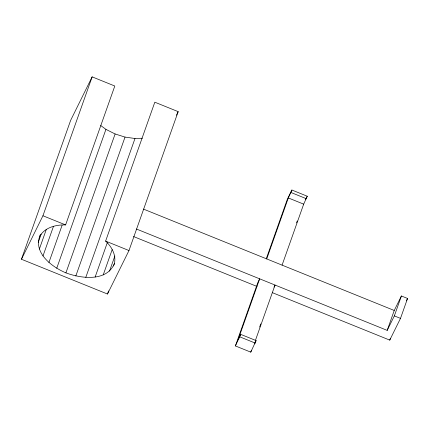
<?xml version="1.0" encoding="UTF-8"?>
<svg xmlns="http://www.w3.org/2000/svg" width="429" height="429" viewBox="0 0 429 429"><rect width="100%" height="100%" fill="white"/><g stroke="black" fill="none" stroke-linecap="round" stroke-linejoin="round"><path stroke-width="0.64" d="M114.425 263.508C106.757 281.976 81.065 278.571 65.916 272.871C51.753 266.913 32.636 252.552 40.229 234.958M113.535 266.034C117.407 257.009 112.307 247.26 105.62 241.098L154.821 102.199L178.18 111.642L128.979 250.541L107.486 294.026L21.45 259.245L70.651 120.34L92.144 76.861L114.806 86.02L65.605 224.919C55.963 224.64 44.965 227.338 39.784 236.223M21.45 259.245L42.943 215.76L92.144 76.861M38.261 242.358L41.168 234.148M39.35 249.088L46.284 229.515M42.986 255.963L53.496 226.287M48.917 262.505L62.108 225.252M56.735 268.27L105.936 129.37L100.724 125.525M65.916 272.871L115.117 133.971L105.936 129.37M75.82 275.986L125.027 137.087L134.99 138.508L142.331 138.218M85.789 277.407L134.99 138.508M95.136 277.043L107.432 242.315M103.217 274.909L112.167 249.651M109.497 271.155L114.865 256M107.486 294.026L108.596 290.894M235.392 345.93L257.877 282.459L259.668 278.834L238.063 339.816L240.749 334.384L256.113 340.594L250.756 352.139L235.392 345.93L240.749 334.384M266.264 258.773L287.414 199.072L291.892 190.015L307.255 196.225L303.684 204.15L282.084 265.133M266.72 258.923L288.32 197.935L291.892 190.015M250.756 352.139L251.421 350.257M259.658 327.005L260.773 323.863M296.541 222.882L297.211 220.994M255.432 340.369L275.032 285.044L274.008 287.114M136.476 229.032L387.189 330.384L394.24 310.473L401.405 295.978L407.55 298.461L400.498 318.377L389.752 340.117L272.495 292.717M387.189 330.384L394.353 315.889L401.405 295.978M389.752 340.117L390.411 338.25M176.416 115.213L178.18 111.642M305.577 199.619L307.255 196.225M254.504 343.854L256.113 340.594M406.386 300.815L407.55 298.461M115.117 133.971L125.027 137.087M291.007 192.503L306.37 198.713M288.32 197.935L303.684 204.15M143.533 209.121L394.24 310.473M394.353 315.889L400.498 318.377M133.526 236.535L256.987 286.443M42.943 215.76L65.605 224.919M105.62 241.098L128.979 250.541M239.87 336.872L255.234 343.082"/></g></svg>
